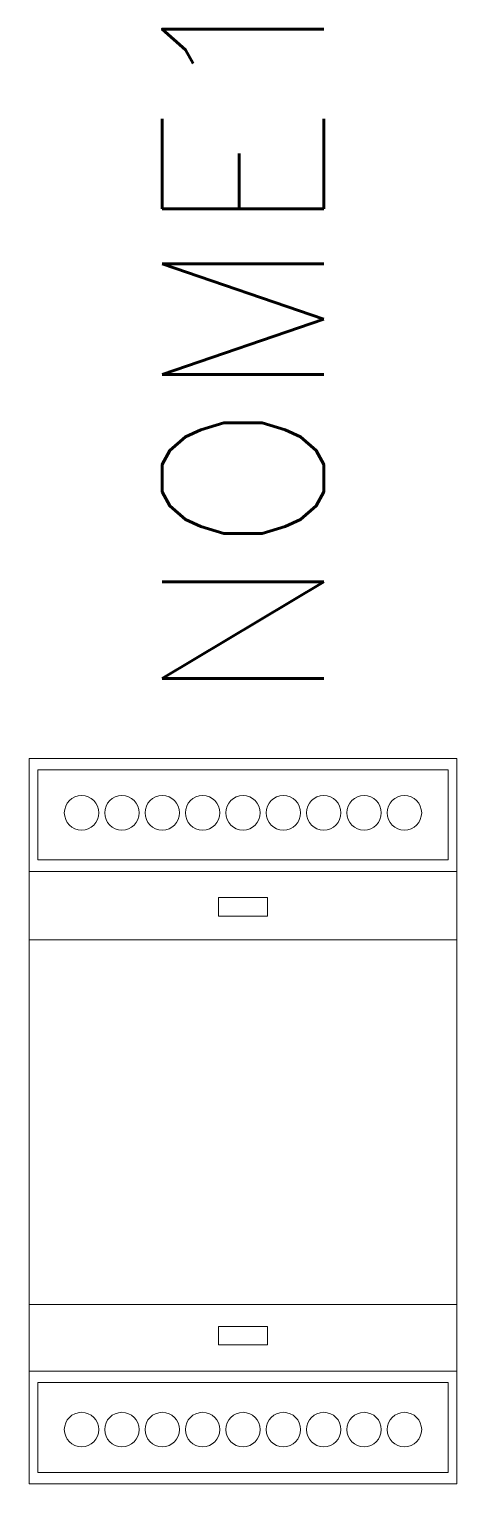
# Model space of a CAD drawing. Header units: millimetres. Extents: x 0 to 5.3, y -9 to 9.1.
import ezdxf
from ezdxf.enums import TextEntityAlignment as Align

# ---------------------------------------------------------------- set-up
doc = ezdxf.new("R2010")
doc.units = ezdxf.units.MM
doc.styles.add('STYLE-ROMANS', font='romans.shx')

# ---------------------------------------------------------------- blocks, each defined once
blk = doc.blocks.new('ARTECHE RXR-4 - VF')
at = {"linetype": 'Continuous', "lineweight": 0}
for p, q in [((0, 45), (0, -45)), ((0, 45), (0, -45)), ((0, -45), (0, 45)), ((0, 45), (53, 45)), ((53, 45), (53, -45)), ((53, 45), (53, -45)), ((0, 31), (53, 31)), ((0, 22.5), (53, 22.5)), ((0, -22.74), (53, -22.74)), ((0, -31), (53, -31)), ((53, -45), (0, -45)), ((0, -45), (53, -45))]:
    blk.add_line(p, q, dxfattribs=at)
for points in [[(1.06, 43.58), (51.94, 43.58), (51.94, 32.42), (1.06, 32.42)], [(23.45, 27.76), (29.55, 27.76), (29.55, 25.45), (23.45, 25.45)], [(23.45, -27.76), (29.55, -27.76), (29.55, -25.45), (23.45, -25.45)], [(1.06, -43.58), (51.94, -43.58), (51.94, -32.42), (1.06, -32.42)]]:
    blk.add_lwpolyline(points, close=True, dxfattribs=at)
for centre in [(6.5, 38.26), (11.5, 38.26), (16.5, 38.26), (21.5, 38.26), (26.5, 38.26), (31.5, 38.26), (36.5, 38.26), (41.5, 38.26), (46.5, 38.26), (6.5, -38.26), (11.5, -38.26), (16.5, -38.26), (21.5, -38.26), (26.5, -38.26), (31.5, -38.26), (36.5, -38.26), (41.5, -38.26), (46.5, -38.26)]:
    blk.add_circle(centre, 2.14, dxfattribs=at)

msp = doc.modelspace()

# ---------------------------------------------------------------- block references
at = {"xscale": 0.1, "yscale": 0.1, "zscale": 0.1}
msp.add_blockref('ARTECHE RXR-4 - VF', (0, -4.5), dxfattribs=at)

# ---------------------------------------------------------------- texts
at = {"style": 'STYLE-ROMANS'}
msp.add_attdef('NOME1', text='NOME1', height=2, rotation=90, dxfattribs=at).set_placement((2.65, 0.65), align=Align.MIDDLE_LEFT)

doc.saveas('drawing.dxf')
